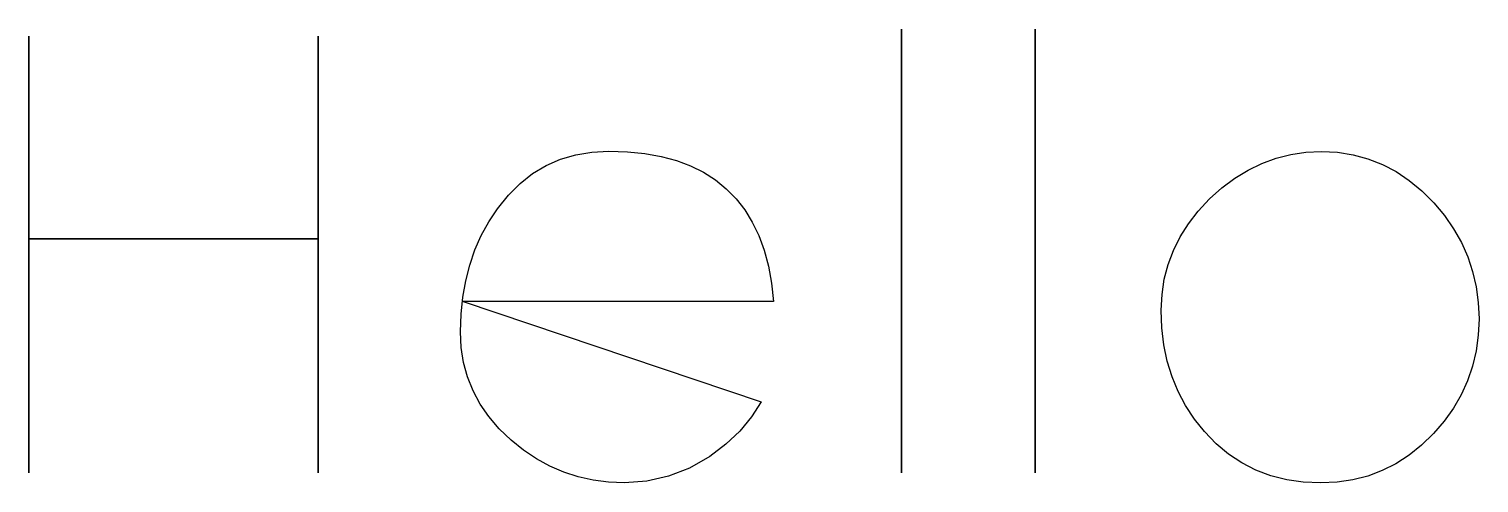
# Model space of a CAD drawing. Extents: x 53 to 252, y 121 to 183.
import ezdxf

# ---------------------------------------------------------------- set-up
doc = ezdxf.new("R2010")
doc.units = 0

msp = doc.modelspace()

# ---------------------------------------------------------------- linework, layer by layer
at = {"layer": 'Layer 1'}
for p, q in [((172.58052, 122.696597), (172.58052, 183.482889)), ((172.58052, 183.482889), (172.58052, 122.696597)), ((190.914302, 122.696597), (190.914302, 183.482889)), ((190.914302, 183.482889), (190.914302, 122.696597)), ((53.099408, 122.696597), (53.099408, 182.503902)), ((53.099408, 182.503902), (53.099408, 122.696597)), ((92.703949, 122.696597), (92.703949, 182.503902)), ((92.703949, 182.503902), (92.703949, 122.696597)), ((123.931443, 164.781948), (125.89985, 165.643432)), ((125.89985, 165.643432), (127.989242, 166.258783)), ((127.989242, 166.258783), (130.19962, 166.628)), ((130.19962, 166.628), (132.530983, 166.751085)), ((132.530983, 166.751085), (135.064838, 166.670769)), ((135.064838, 166.670769), (137.448856, 166.429839)), ((137.448856, 166.429839), (139.683038, 166.028295)), ((139.683038, 166.028295), (141.767381, 165.466136)), ((141.767381, 165.466136), (143.701888, 164.743364)), ((220.071179, 164.168691), (221.952671, 165.082319)), ((221.952671, 165.082319), (223.898133, 165.792922)), ((223.898133, 165.792922), (225.907565, 166.300501)), ((225.907565, 166.300501), (227.980968, 166.605055)), ((227.980968, 166.605055), (230.118341, 166.706584)), ((230.118341, 166.706584), (232.325226, 166.596711)), ((232.325226, 166.596711), (234.451458, 166.267126)), ((234.451458, 166.267126), (236.497038, 165.71783)), ((236.497038, 165.71783), (238.461966, 164.948821)), ((238.461966, 164.948821), (240.346242, 163.9601)), ((120.357582, 162.32058), (122.08402, 163.674331)), ((122.08402, 163.674331), (123.931443, 164.781948)), ((143.701888, 164.743364), (145.486558, 163.859977)), ((145.486558, 163.859977), (147.12139, 162.815977)), ((216.500104, 161.732361), (218.253657, 163.052039)), ((218.253657, 163.052039), (220.071179, 164.168691)), ((240.346242, 163.9601), (242.149867, 162.751668)), ((118.752129, 160.720696), (120.357582, 162.32058)), ((147.12139, 162.815977), (148.606385, 161.611362)), ((148.606385, 161.611362), (149.941544, 160.246132)), ((214.810521, 160.209659), (216.500104, 161.732361)), ((242.149867, 162.751668), (243.872839, 161.323523)), ((243.872839, 161.323523), (245.515161, 159.675666)), ((117.26766, 158.874677), (118.752129, 160.720696)), ((149.941544, 160.246132), (151.126865, 158.720288)), ((213.256512, 158.550651), (214.810521, 160.209659)), ((245.515161, 159.675666), (246.964855, 157.938089)), ((115.048243, 155.200669), (116.078686, 157.082866)), ((116.078686, 157.082866), (117.26766, 158.874677)), ((151.126865, 158.720288), (152.16235, 157.03383)), ((152.16235, 157.03383), (153.047997, 155.186758)), ((211.909705, 156.822117), (213.256512, 158.550651)), ((246.964855, 157.938089), (248.221259, 156.129595)), ((114.17633, 153.228086), (115.048243, 155.200669)), ((153.047997, 155.186758), (153.783808, 153.17907)), ((209.837696, 153.156467), (210.7701, 155.024055)), ((210.7701, 155.024055), (211.909705, 156.822117)), ((248.221259, 156.129595), (249.284372, 154.250183)), ((53.099408, 154.736224), (92.703949, 154.736224)), ((92.703949, 154.736224), (53.099408, 154.736224)), ((53.099408, 154.736224), (53.099408, 154.736224)), ((113.462947, 151.165117), (114.17633, 153.228086)), ((153.783808, 153.17907), (154.369782, 151.010769)), ((209.112494, 151.219351), (209.837696, 153.156467)), ((249.284372, 154.250183), (250.154196, 152.299853)), ((112.908094, 149.011761), (113.462947, 151.165117)), ((154.369782, 151.010769), (154.805919, 148.681853)), ((208.594493, 149.212707), (209.112494, 151.219351)), ((250.154196, 152.299853), (250.830729, 150.278605)), ((112.511772, 146.768019), (112.908094, 149.011761)), ((208.283694, 147.136536), (208.594493, 149.212707)), ((250.830729, 150.278605), (251.313973, 148.186439)), ((154.805919, 148.681853), (155.092219, 146.192322)), ((208.180096, 144.990837), (208.283694, 147.136536)), ((251.313973, 148.186439), (251.603927, 146.023355)), ((112.27398, 144.43389), (112.511772, 146.768019)), ((155.092219, 146.192322), (112.550713, 146.192322)), ((112.550713, 146.192322), (153.40124, 132.441984)), ((208.272569, 142.560047), (208.180096, 144.990837)), ((208.180096, 144.990837), (208.180096, 144.990837)), ((208.180096, 144.990837), (208.180096, 144.990837)), ((251.603927, 146.023355), (251.700592, 143.789352)), ((112.194718, 142.009374), (112.27398, 144.43389)), ((251.700592, 143.789352), (251.603232, 141.558114)), ((112.303183, 139.869917), (112.194718, 142.009374)), ((208.549993, 140.229383), (208.272569, 142.560047)), ((251.603232, 141.558114), (251.311191, 139.403362)), ((112.628583, 137.812507), (112.303183, 139.869917)), ((209.012369, 137.998844), (208.549993, 140.229383)), ((251.311191, 139.403362), (250.824471, 137.325096)), ((113.17092, 135.837145), (112.628583, 137.812507)), ((209.659697, 135.868432), (209.012369, 137.998844)), ((250.824471, 137.325096), (250.143071, 135.323314)), ((113.930192, 133.943831), (113.17092, 135.837145)), ((210.491977, 133.838144), (209.659697, 135.868432)), ((250.143071, 135.323314), (249.26699, 133.398017)), ((114.9064, 132.132564), (113.930192, 133.943831)), ((211.509209, 131.907982), (210.491977, 133.838144)), ((249.26699, 133.398017), (248.196228, 131.549206)), ((116.099543, 130.403344), (114.9064, 132.132564)), ((153.40124, 132.441984), (152.077353, 130.356066)), ((153.40124, 132.441984), (153.40124, 132.441984)), ((212.711392, 130.077944), (211.509209, 131.907982)), ((248.196228, 131.549206), (246.930786, 129.776878)), ((117.509622, 128.756171), (116.099543, 130.403344)), ((152.077353, 130.356066), (150.464238, 128.414775)), ((214.098528, 128.348032), (212.711392, 130.077944)), ((246.930786, 129.776878), (245.470663, 128.081035)), ((119.136637, 127.191045), (117.509622, 128.756171)), ((120.839431, 125.814341), (119.136637, 127.191045)), ((150.464238, 128.414775), (148.561895, 126.61811)), ((215.690769, 126.700159), (214.098528, 128.348032)), ((245.470663, 128.081035), (243.83738, 126.495739)), ((122.610367, 124.621198), (120.839431, 125.814341)), ((148.561895, 126.61811), (146.370322, 124.96607)), ((217.397041, 125.272003), (215.690769, 126.700159)), ((219.217345, 124.063564), (217.397041, 125.272003)), ((242.119274, 125.121817), (240.316344, 123.959267)), ((243.83738, 126.495739), (242.119274, 125.121817)), ((124.449444, 123.611616), (122.610367, 124.621198)), ((126.356663, 122.785594), (124.449444, 123.611616)), ((143.569615, 123.36965), (140.685486, 122.229351)), ((146.370322, 124.96607), (143.569615, 123.36965)), ((221.15168, 123.074841), (219.217345, 124.063564)), ((240.316344, 123.959267), (238.428591, 123.008091)), ((53.099408, 122.696597), (53.099408, 122.696597)), ((92.703949, 122.696597), (92.703949, 122.696597)), ((128.332024, 122.143133), (126.356663, 122.785594)), ((130.375527, 121.684233), (128.332024, 122.143133)), ((132.487172, 121.408893), (130.375527, 121.684233)), ((134.666959, 121.317114), (132.487172, 121.408893)), ((137.717934, 121.545172), (134.666959, 121.317114)), ((140.685486, 122.229351), (137.717934, 121.545172)), ((172.58052, 122.696597), (172.58052, 122.696597)), ((190.914302, 122.696597), (190.914302, 122.696597)), ((223.200048, 122.305835), (221.15168, 123.074841)), ((225.362447, 121.756545), (223.200048, 122.305835)), ((227.638879, 121.426971), (225.362447, 121.756545)), ((230.029343, 121.317114), (227.638879, 121.426971)), ((232.256391, 121.422799), (230.029343, 121.317114)), ((234.398615, 121.739857), (232.256391, 121.422799)), ((236.456015, 122.268288), (234.398615, 121.739857)), ((238.428591, 123.008091), (236.456015, 122.268288))]:
    msp.add_line(p, q, dxfattribs=at)

doc.saveas('drawing.dxf')
